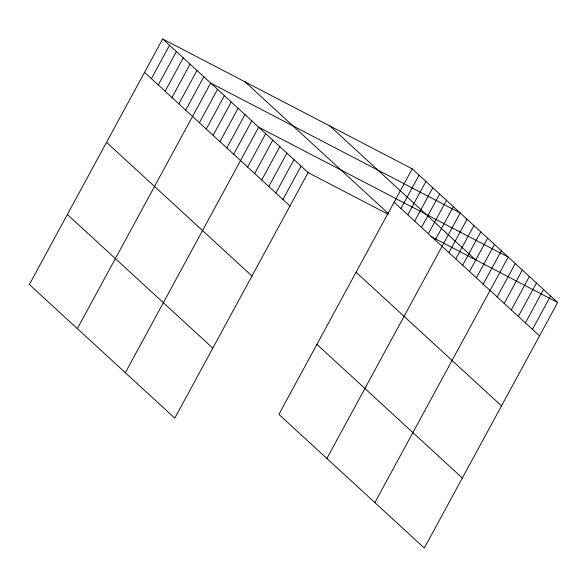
<?xml version="1.0" encoding="UTF-8"?>
<svg xmlns="http://www.w3.org/2000/svg" width="587" height="587" viewBox="0 0 587 587"><rect width="100%" height="100%" fill="white"/><g stroke="black" fill="none" stroke-linecap="round" stroke-linejoin="round"><path stroke-width="0.88" d="M162.672 38.962L29.35 284.512L174.787 418.157L308.109 172.607L162.672 38.962L412.213 168.843L557.65 302.488L424.328 548.038L278.891 414.393L412.213 168.843M151.402 78.643L169.526 45.258M158.263 84.946L176.386 51.561M165.116 91.242L183.239 57.864M171.969 97.545L190.1 64.159M178.83 103.848L196.953 70.462M185.683 110.143L203.806 76.765M77.345 328.61L210.667 83.061L460.208 212.949L326.886 458.498M199.397 122.749L217.52 89.363M206.25 129.045L224.381 95.666M213.11 135.348L231.234 101.962M219.964 141.65L238.087 108.265M226.824 147.946L244.948 114.56M233.677 154.249L251.801 120.863M125.339 372.716L258.662 127.166L508.203 257.055L374.88 502.604M247.597 167.038L265.72 133.66M254.663 173.532L272.786 140.146M261.721 180.026L279.852 146.64M268.787 186.512L286.911 153.134M275.853 193.006L293.977 159.62M282.919 199.499L301.043 166.114M400.95 208.532L419.074 175.146M407.804 214.827L425.927 181.449M414.657 221.13L432.788 187.745M421.517 227.433L439.641 194.048M428.371 233.729L446.494 200.35M435.231 240.032L453.355 206.646M448.938 252.63L467.069 219.252M455.798 258.933L473.922 225.547M462.651 265.236L480.775 231.85M469.512 271.532L487.636 238.153M476.365 277.834L494.489 244.449M483.218 284.137L501.349 250.752M497.138 296.927L515.269 263.541M504.204 303.42L522.327 270.035M511.27 309.907L529.393 276.528M518.336 316.4L536.459 283.015M525.394 322.894L543.525 289.508M532.46 329.38L550.584 296.002M308.109 172.607L388.036 214.204M430.858 236.495L557.65 302.488M329.865 125.985L475.301 259.63M394.09 202.229L539.526 335.874M245.021 81.82L388.528 213.697M144.549 72.34L289.978 205.986M356.074 272.243L501.511 405.888M106.533 142.355L251.962 276M316.907 344.378L462.343 478.023M67.366 214.497L212.795 348.142"/></g></svg>
